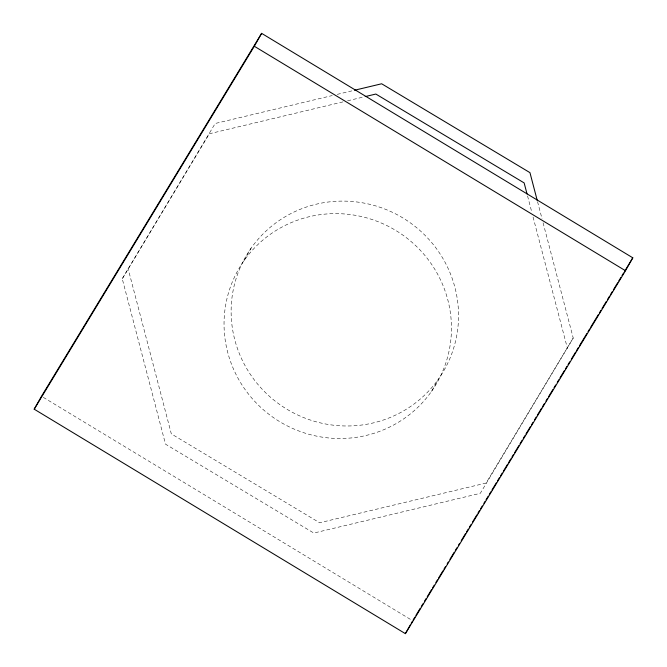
<?xml version="1.0" encoding="UTF-8"?>
<svg xmlns="http://www.w3.org/2000/svg" width="667" height="667" viewBox="0 0 667 667"><rect width="100%" height="100%" fill="white"/><g stroke="black" fill="none" stroke-linecap="round" stroke-linejoin="round"><path stroke-width="0.5" stroke-dasharray="3.33 2.5" d="M543.071 222.761L573.22 338.027L480.29 493.33L313.815 533.041L165.516 444.172L122.253 278.781L215.183 123.487L332.216 95.564M243.947 260.789L251.025 248.274M431.549 391.337A114.299 111.839 29.5 0 0 346.507 214.14A114.299 111.839 29.5 0 0 235.184 372.72A114.299 111.839 29.5 0 0 431.549 391.337L438.636 378.814A114.299 111.839 29.5 0 0 353.593 201.617A114.299 111.839 29.5 0 0 242.271 360.197A114.299 111.839 29.5 0 0 438.636 378.814M122.253 278.781L209.371 133.759L343.555 101.751M573.22 338.027L486.101 483.05L319.635 522.761L171.327 433.892L128.064 268.509M337.26 94.364L353.41 90.512M347.59 100.792L364.741 96.698M43.288 397.349L412.681 620.744M537.56 201.709L542.021 218.751M527.555 195.948L531.749 211.989M533.058 217L567.409 348.307"/><path stroke-width="1" d="M34.2 409.188L41.504 396.273L261.622 33.35L632.8 257.812L625.496 270.727L405.378 633.65L34.2 409.188L254.319 46.256L261.622 33.35M405.378 633.65L410.247 625.046M411.214 623.32L412.189 621.602M413.215 619.851L414.832 617.183M415.916 615.399L420.235 608.287M421.311 606.511L422.928 603.835M424.546 601.167L426.163 598.499M427.247 596.723L431.557 589.603M432.641 587.827L434.259 585.159M435.876 582.491L437.494 579.823M438.578 578.039L442.888 570.927M443.972 569.151L445.589 566.483M447.207 563.807L448.282 562.031M449.908 559.363L454.219 552.251M455.303 550.467L456.92 547.799M458.537 545.131L459.613 543.355M461.231 540.687L465.549 533.567M466.625 531.791L468.251 529.123M469.326 527.339L470.944 524.671M472.561 522.003L476.88 514.891M477.956 513.106L479.573 510.438M480.657 508.663L482.274 505.995M483.892 503.327L484.976 501.542M486.051 499.766L488.211 496.206M489.286 494.43L490.904 491.762M491.988 489.978L496.298 482.866M497.382 481.082L499.541 477.53M500.617 475.746L502.234 473.078M503.318 471.302L507.629 464.182M508.713 462.406L510.872 458.846M511.948 457.07L513.565 454.402M514.649 452.618L518.959 445.506M520.043 443.722L522.194 440.17M523.278 438.386L524.896 435.718M525.971 433.942L530.29 426.822M531.366 425.046L532.991 422.378M534.609 419.71L536.226 417.042M537.302 415.258L541.621 408.146M542.696 406.361L544.314 403.693M545.939 401.025L547.557 398.357M548.633 396.582L552.951 389.461M554.027 387.685L555.644 385.017M557.262 382.349L558.888 379.681M559.963 377.897L564.282 370.785M565.358 369.009L566.975 366.333M568.059 364.557L569.676 361.889M571.294 359.221L575.613 352.101M576.688 350.325L578.306 347.657M579.381 345.881L586.935 333.425M588.019 331.649L589.636 328.981M590.712 327.197L598.266 314.749M599.35 312.965L600.967 310.297M602.043 308.521L606.361 301.401M607.437 299.625L609.596 296.065M610.68 294.289L612.298 291.621M613.373 289.837L617.692 282.725M618.768 280.94L620.927 277.389M622.003 275.604L623.628 272.936M624.704 271.161L632.8 257.812M354.419 90.27L381.657 83.775L529.957 172.645L537.302 200.709M365.749 96.457L375.838 94.047L524.145 182.916L527.03 193.947M254.319 46.256L625.496 270.727"/></g></svg>
